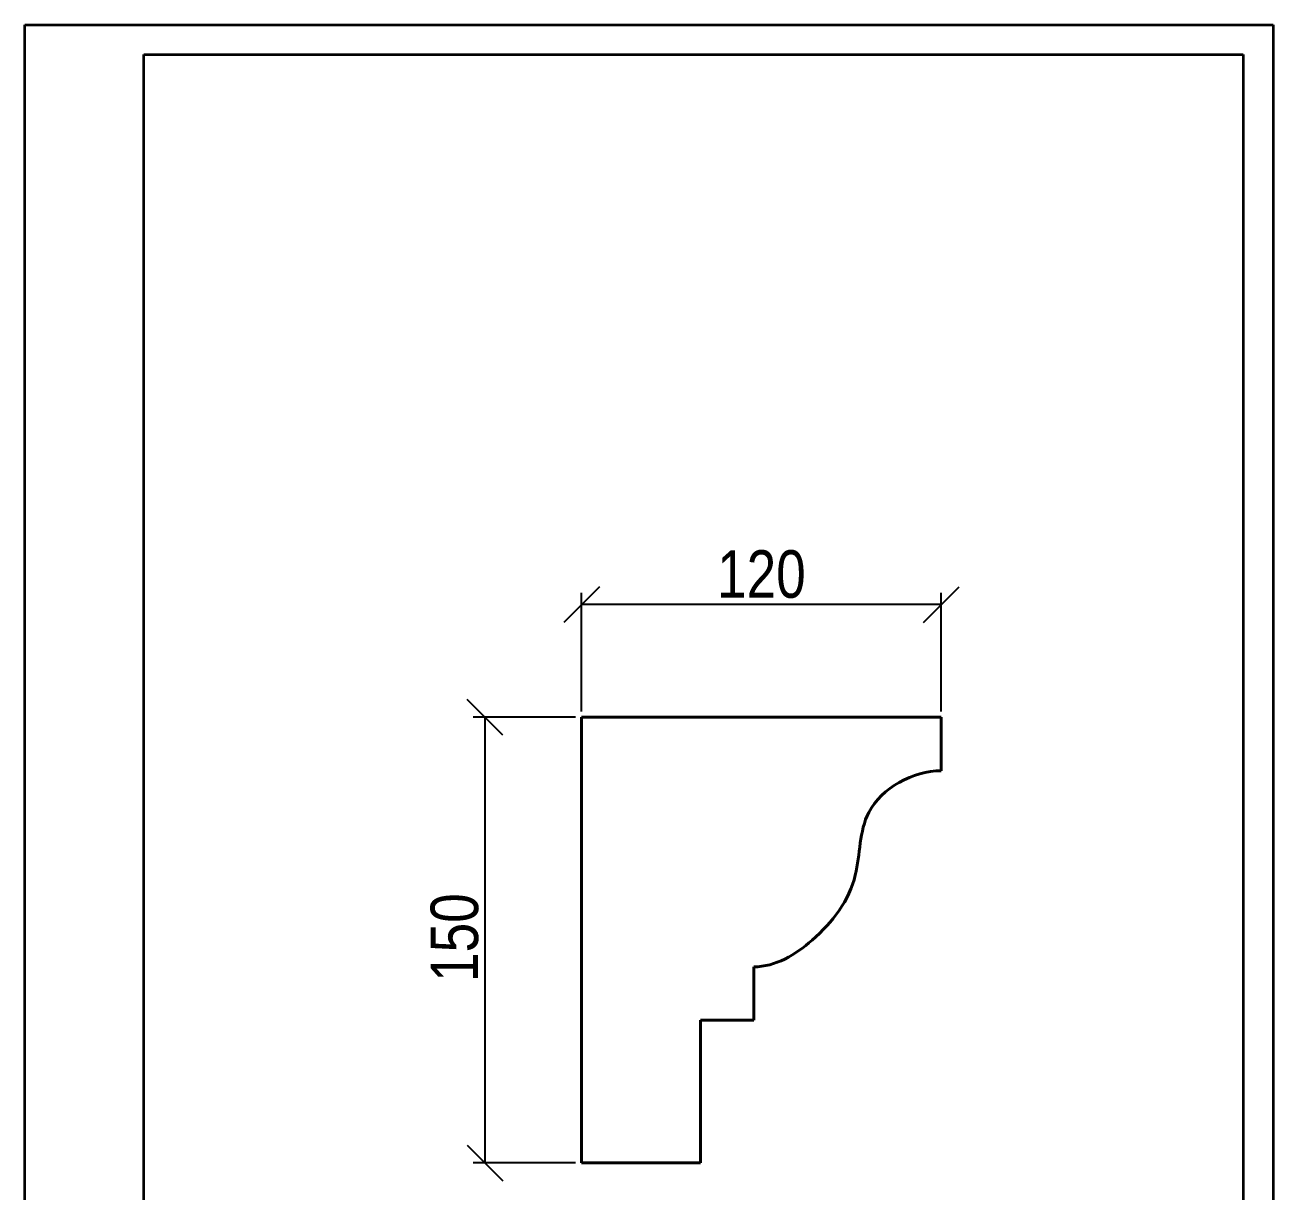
# Model space of a CAD drawing. Header units: millimetres. Extents: x 0 to 420, y 0 to 594.
# Drawn here: x 0 to 420, y 201.5 to 594 of the extents above; entities that cross this region are included whole.
import ezdxf

# ---------------------------------------------------------------- set-up
doc = ezdxf.new("R2010")
doc.units = ezdxf.units.MM
doc.layers.get('0').update_dxf_attribs({"lineweight": 35})
doc.layers.add('архио', color=252, linetype='Continuous', lineweight=40)
doc.layers.add('Размеры', color=5, linetype='Continuous', lineweight=9)
doc.styles.add('Размер', font='ARIAL.TTF', dxfattribs={"width": 0.8})
doc.dimstyles.new('M 1-1_h16_(M 1-4)', dxfattribs={"dimtxt": 16, "dimasz": 12, "dimexe": 4, "dimexo": 2, "dimgap": 2, "dimtad": 1, "dimdec": 0, "dimtxsty": 'Размер', "dimblk": 'OBLIQUE', "dimcen": 2.5, "dimadec": 0, "dimazin": 0, "dimtfac": 1, "dimtdec": 0, "dimtmove": 0, "dimatfit": 3, "dimfxl": 0, "dimarcsym": 0})

# ---------------------------------------------------------------- blocks, each defined once
blk = doc.blocks.new('A$C49AA496E')
for p, q in [((-5.684341886080801e-14, -2.788019628496841e-07), (-5.684341886080801e-14, 296.999999721198)), ((-5.684341886080801e-14, 296.999999721198), (210, 296.999999721198)), ((210, 296.999999721198), (210, -2.788019628496841e-07)), ((20, 4.999999721198037), (20, 291.999999721198)), ((20, 291.999999721198), (205, 291.9999997211971)), ((205, 291.999999721198), (205, 4.999999721198037))]:
    blk.add_line(p, q)
blk = doc.blocks.new('_Oblique')
at = {"color": 0, "linetype": 'ByBlock', "lineweight": -2}
blk.add_line((-0.5, -0.5), (0.5, 0.5), dxfattribs=at)
blk = doc.blocks.new('*D365')
at = {"layer": 'Defpoints', "color": 0}
for p in [(187.3216380276135, 398.8916368607697), (187.3216380276135, 360.935170345545), (308.3216380276172, 360.935170345545)]:
    blk.add_point(p, dxfattribs=at)
at = {"layer": 'Размеры', "color": 0, "lineweight": -2}
for p, q in [((187.3216380276135, 362.935170345545), (187.3216380276135, 402.8916368607697)), ((308.3216380276172, 362.935170345545), (308.3216380276172, 402.8916368607697)), ((308.3216380276172, 398.8916368607697), (187.3216380276135, 398.8916368607697))]:
    blk.add_line(p, q, dxfattribs=at)
at = {"layer": 'Размеры', "color": 0, "lineweight": -2, "xscale": 12, "yscale": 12, "zscale": 12, "rotation": 180}
blk.add_blockref('_Oblique', (187.3216380276135, 398.8916368607697), dxfattribs=at)
at = {"layer": 'Размеры', "color": 0, "lineweight": -2, "xscale": 12, "yscale": 12, "zscale": 12}
blk.add_blockref('_Oblique', (308.3216380276172, 398.8916368607697), dxfattribs=at)
at = {"layer": 'Размеры', "color": 0, "insert": (247.8216380276135, 409.0608046643168), "char_height": 16, "attachment_point": 5, "style": 'Размер'}
blk.add_mtext('120', dxfattribs=at)
blk = doc.blocks.new('*D367')
at = {"layer": 'Defpoints', "color": 0}
for p in [(187.3216380276208, 360.935170345545), (154.7929305504659, 210.935170345545), (187.3216380276208, 210.935170345545)]:
    blk.add_point(p, dxfattribs=at)
at = {"layer": 'Размеры', "color": 0, "lineweight": -2}
for p, q in [((185.3216380276208, 360.935170345545), (150.7929305504659, 360.935170345545)), ((154.7929305504659, 360.935170345545), (154.7929305504659, 210.935170345545)), ((185.3216380276208, 210.935170345545), (150.7929305504659, 210.935170345545))]:
    blk.add_line(p, q, dxfattribs=at)
at = {"layer": 'Размеры', "color": 0, "lineweight": -2, "xscale": 12, "yscale": 12, "zscale": 12}
for p, rotation in [((154.7929305504659, 360.935170345545), 90), ((154.7929305504659, 210.935170345545), 270)]:
    blk.add_blockref('_Oblique', p, dxfattribs=dict(at, rotation=rotation))
at = {"layer": 'Размеры', "color": 0, "insert": (144.6237627469188, 286.7865811219835), "char_height": 16, "attachment_point": 5, "rotation": 90, "style": 'Размер'}
blk.add_mtext('150', dxfattribs=at)

msp = doc.modelspace()

# ---------------------------------------------------------------- linework, layer by layer
msp.add_line((187.3216380276208, 210.9351703455486), (227.3216380276208, 210.9351703455486))
at = {"layer": 'архио'}
for p, q in [((187.3216380276208, 210.9351703455486), (187.3216380276208, 360.9351703455486)), ((308.3216380276244, 360.9351703455486), (187.3216380276208, 360.9351703455486)), ((308.3216380276244, 360.9351703455486), (308.3216380276244, 342.9351703455468)), ((245.3216380276135, 258.9351703455504), (245.3216380276135, 276.9351703455468)), ((245.3216380276135, 258.9351703455504), (227.3216380276208, 258.9351703455504)), ((227.3216380276208, 258.9351703455504), (227.3216380276208, 210.9351703455486)), ((227.3216380276208, 210.9351703455486), (187.3216380276208, 210.9351703455486)), ((187.3216380276208, 210.9351703455486), (227.3216380276208, 210.9351703455486))]:
    msp.add_line(p, q, dxfattribs=at)
at = {"layer": 'архио', "start_tangent": (-0.9999980056990962, -0.001997147423252982), "end_tangent": (-0.9999987992784396, 0.001549658568605978)}
msp.add_spline([(308.321638027639, 342.935170345545), (283.9580016639884, 328.9351703455486), (279.4317971924665, 307.8156413761517), (264.9125471185307, 285.935170345545), (245.321638027619, 276.935170345545)], degree=3, dxfattribs=at)

# ---------------------------------------------------------------- block references
at = {"xscale": 2, "yscale": 2, "zscale": 2}
msp.add_blockref('A$C49AA496E', (1.13686837721616e-13, 5.576039256993681e-07), dxfattribs=at)

# ---------------------------------------------------------------- dimensions: what is measured, and where the dimension line sits
at = {"layer": 'Размеры'}
dim = msp.add_linear_dim(base=(187.3216380276135, 398.8916368607697), p1=(308.3216380276172, 360.935170345545), p2=(187.3216380276135, 360.935170345545), angle=180, text='120', dimstyle='M 1-1_h16_(M 1-4)', dxfattribs=at)
dim.commit()
dim.dimension.update_dxf_attribs({"geometry": '*D365', "text_midpoint": (247.8216380276135, 398.8916368607697), "dimtype": 160})
dim = msp.add_linear_dim(base=(154.7929305504659, 210.935170345545), p1=(187.3216380276208, 360.935170345545), p2=(187.3216380276208, 210.935170345545), angle=90, dimstyle='M 1-1_h16_(M 1-4)', dxfattribs=at)
dim.commit()
dim.dimension.update_dxf_attribs({"geometry": '*D367', "text_midpoint": (154.7929305504658, 286.7865811219835), "dimtype": 160})

doc.saveas('drawing.dxf')
